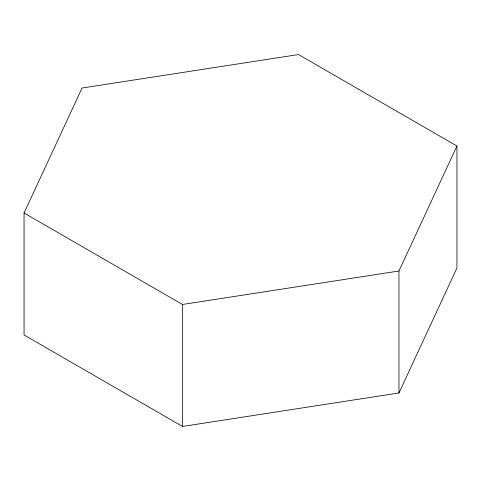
<?xml version="1.0" encoding="UTF-8"?>
<svg xmlns="http://www.w3.org/2000/svg" width="481" height="481" viewBox="0 0 481 481"><rect width="100%" height="100%" fill="white"/><g stroke="black" fill="none" stroke-linecap="round" stroke-linejoin="round"><path stroke-width="0.72" d="M24.05 212.999L82.047 88.029L298.497 54.545L456.95 146.026L456.95 268.001L398.953 392.971L182.503 426.455L24.05 334.974L24.05 212.999L182.503 304.479L398.953 270.995L456.95 146.026M398.953 270.995L398.953 392.971M182.503 304.479L182.503 426.455"/></g></svg>
